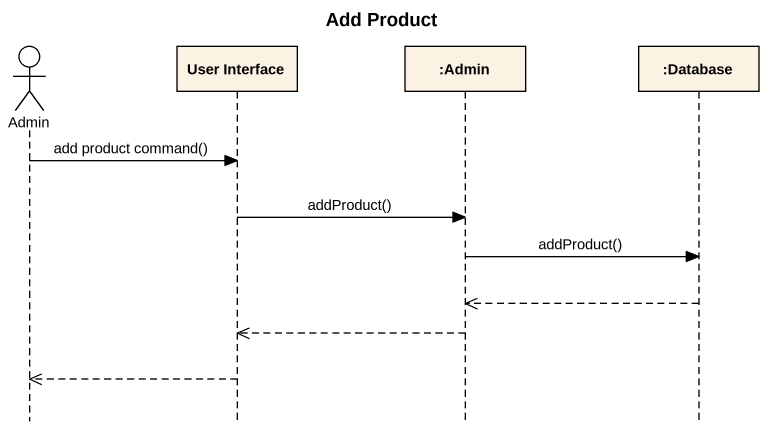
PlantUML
@startuml
title Add Product
hide footbox
actor Admin
participant "User Interface" as User_Interface
participant ":Admin" as Admin_2
participant ":Database" as Database_

Admin -> User_Interface : add product command()
User_Interface -> Admin_2 : addProduct()
Admin_2 -> Database_ : addProduct()
Database_ -->> Admin_2
Admin_2 -->> User_Interface
User_Interface -->> Admin
@enduml
